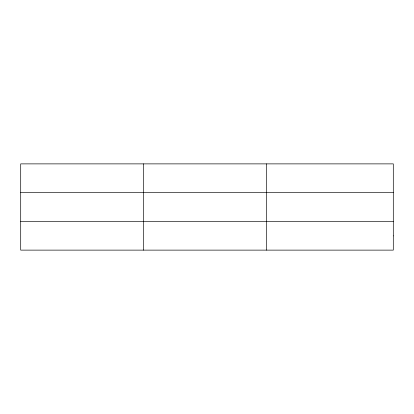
<?xml version="1.0" encoding="UTF-8"?>
<svg xmlns="http://www.w3.org/2000/svg" width="414" height="414" viewBox="0 0 414 414"><rect width="100%" height="100%" fill="white"/><g stroke="black" fill="none" stroke-linecap="round" stroke-linejoin="round"><path stroke-width="0.62" d="M143.658 163.877L143.658 250.123M266.616 163.877L266.616 250.123M20.7 192.339L393.3 192.339M20.7 221.661L393.3 221.661M393.3 235.892L393.3 250.123L20.7 250.123L20.7 163.877L393.3 163.877L393.3 235.892"/></g></svg>
